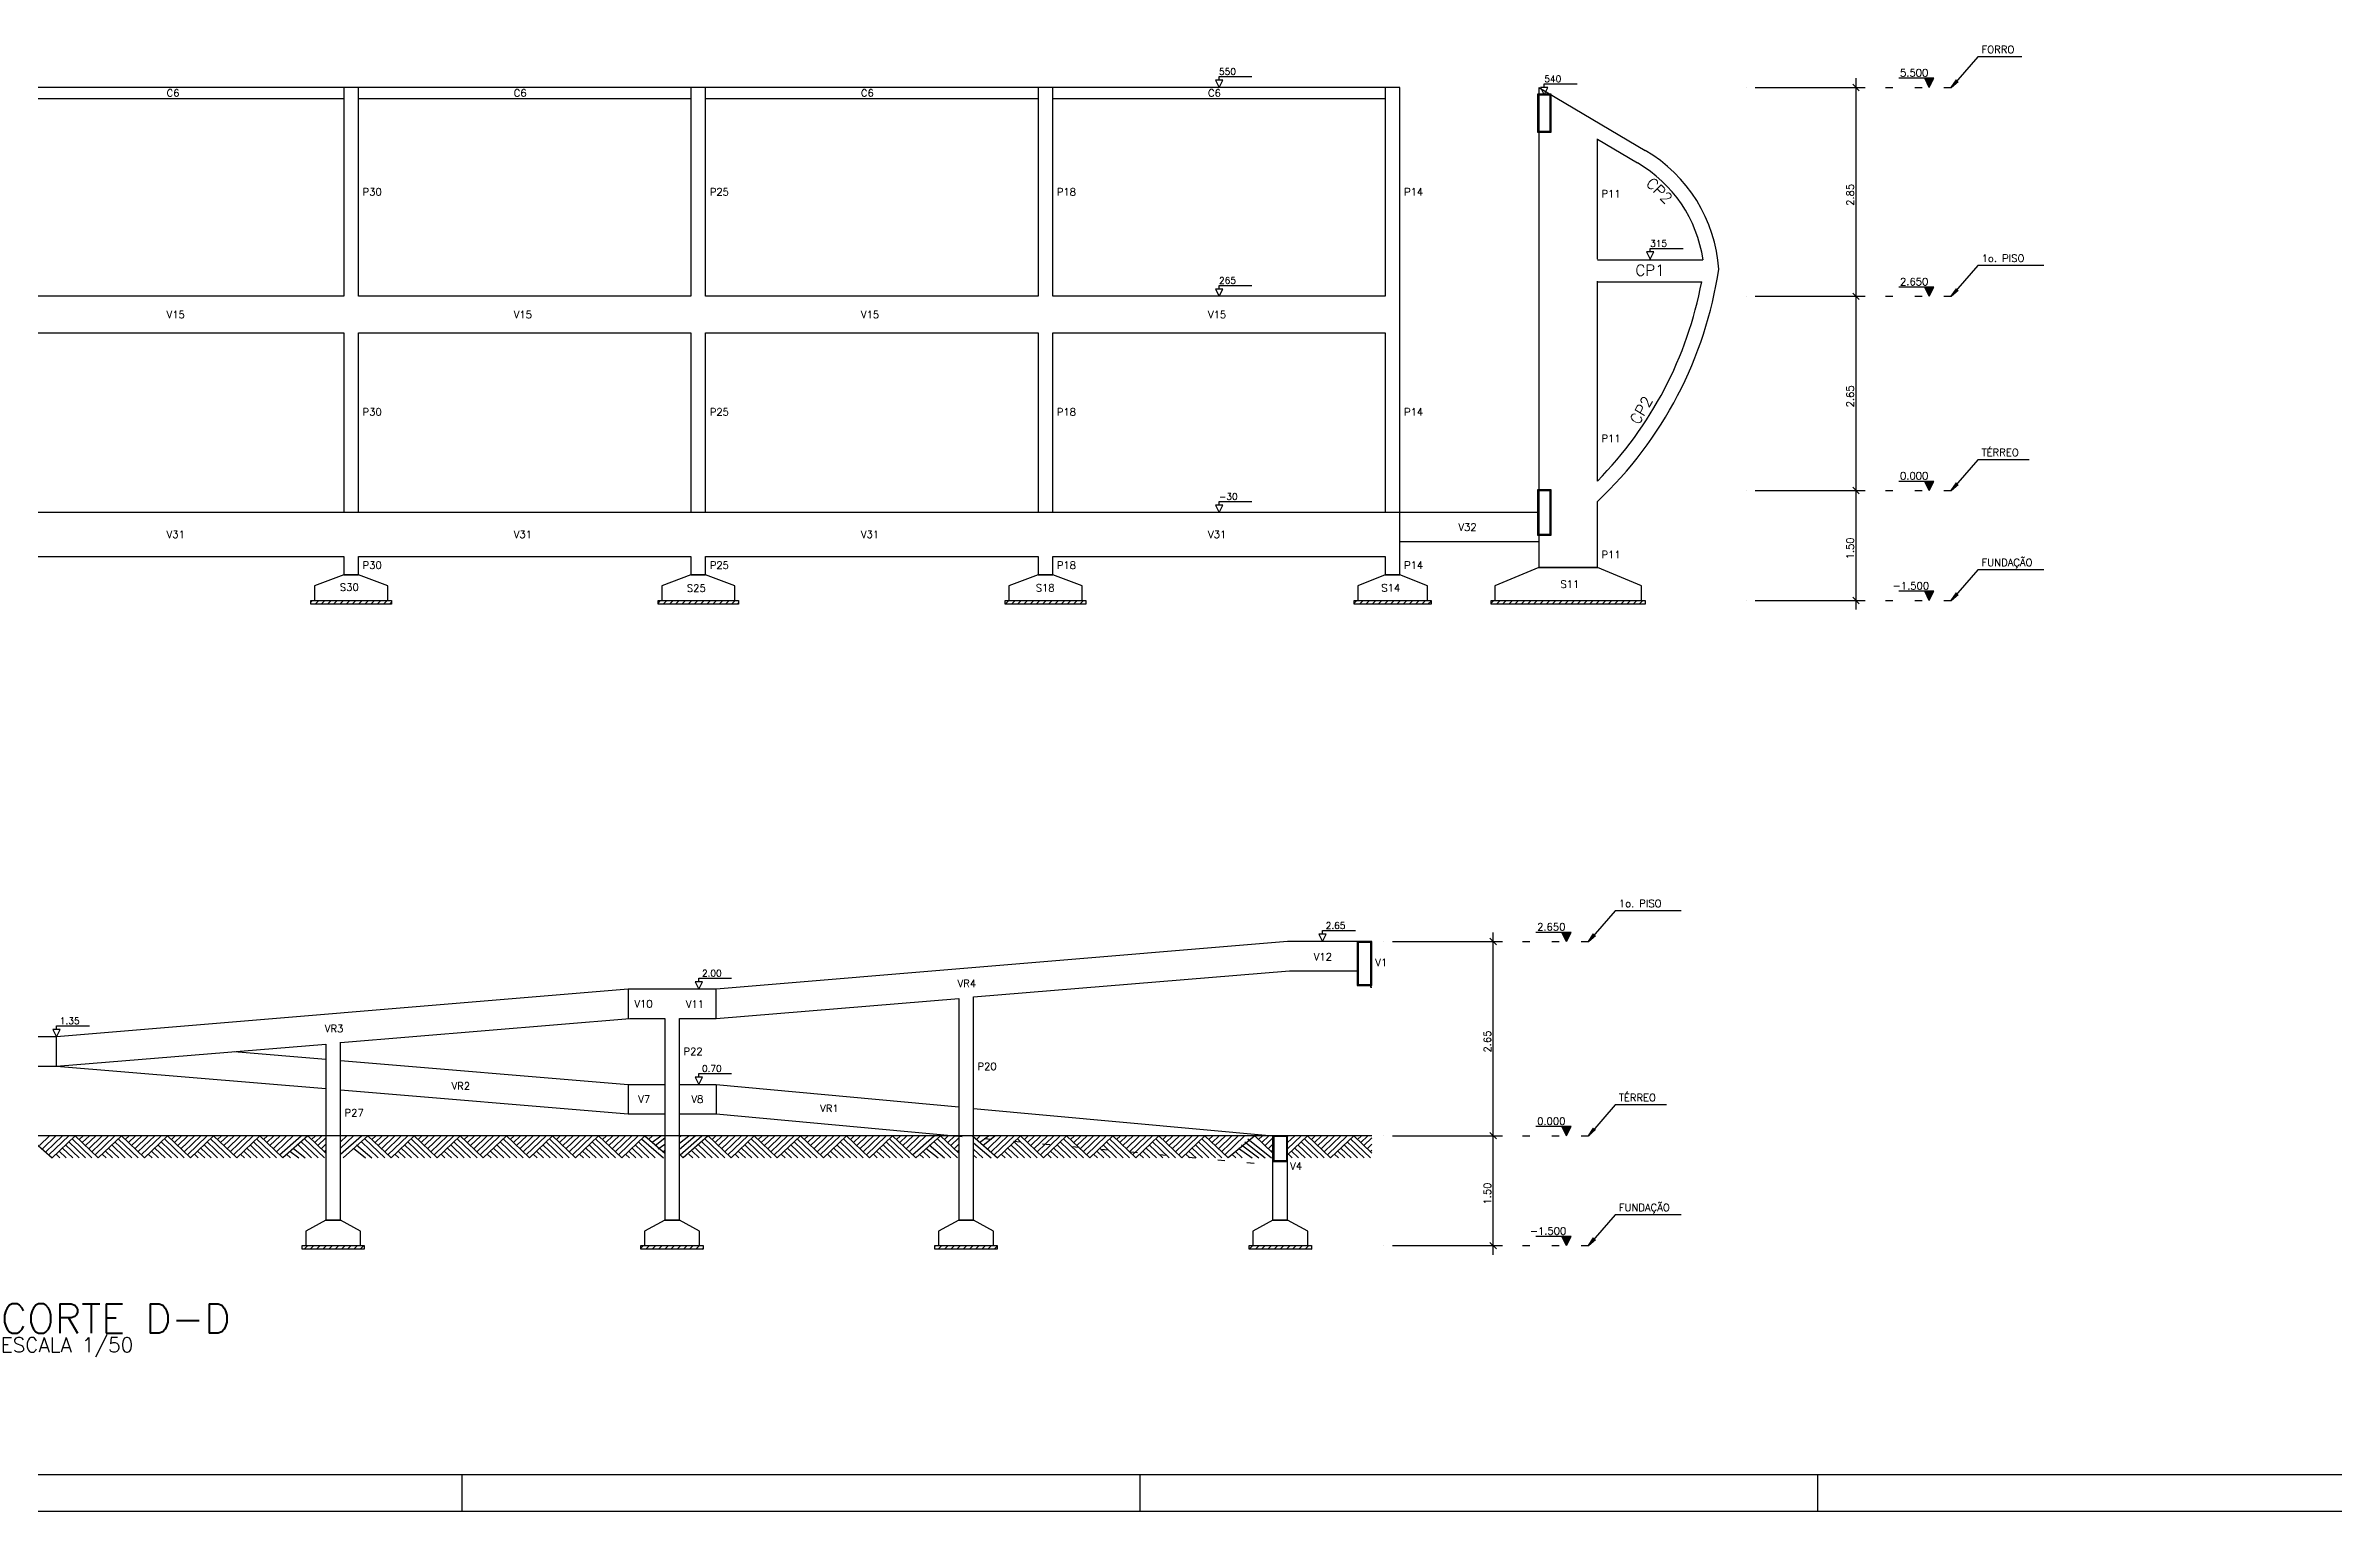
# Model space of a CAD drawing. Extents: x 797 to 1056, y -75 to 15.
# Drawn here: x 989.28 to 1020.51, y -75.31 to -55.31 of the extents above; entities that cross this region are included whole.
import ezdxf

# ---------------------------------------------------------------- set-up
doc = ezdxf.new("R2010")
doc.units = 0
doc.header["$MEASUREMENT"] = 0
doc.linetypes.add('ESTILO_TQS_0002', pattern=[0.4, 0.1, -0.3])
for name, color, linetype in [('06', 6, 'CONTINUOUS'), ('1', 2, 'CONTINUOUS'), ('2', 4, 'CONTINUOUS'), ('3', 8, 'CONTINUOUS'), ('CERCADURA', 7, 'CONTINUOUS')]:
    doc.layers.add(name, color=color, linetype=linetype)
doc.styles.get("Standard").update_dxf_attribs({"font": 'ROMANS.SHX'})

msp = doc.modelspace()

# ---------------------------------------------------------------- linework, layer by layer
at = {"layer": '06'}
msp.add_line((973.76, -74.813), (1031.46, -74.813), dxfattribs=at)
at = {"layer": '1', "linetype": 'Continuous'}
for p, q in [((1007.756, -55.884), (988.606, -55.884)), ((993.344, -55.884), (993.344, -58.734)), ((993.544, -58.734), (993.544, -55.884)), ((998.081, -55.884), (998.081, -58.734)), ((998.281, -58.734), (998.281, -55.884)), ((1002.819, -55.884), (1002.819, -58.734)), ((1003.019, -58.734), (1003.019, -55.884)), ((1007.556, -55.884), (1007.556, -58.734)), ((1007.756, -58.734), (1007.756, -55.884)), ((1009.651, -55.884), (1009.651, -58.734)), ((1009.651, -55.884), (1011.101, -56.742)), ((988.806, -56.034), (993.344, -56.034)), ((993.544, -56.034), (998.081, -56.034)), ((998.281, -56.034), (1002.819, -56.034)), ((1003.019, -56.034), (1007.556, -56.034)), ((1009.651, -55.984), (1009.651, -55.984)), ((1010.451, -58.229), (1010.451, -56.583)), ((1010.451, -56.59), (1010.999, -56.914)), ((1010.451, -58.236), (1011.892, -58.236)), ((1010.451, -61.255), (1010.451, -58.529)), ((1010.451, -58.536), (1011.874, -58.536)), ((1009.651, -61.384), (1009.651, -62.424)), ((1009.651, -61.684), (1007.756, -61.684)), ((1010.451, -62.424), (1010.451, -61.534)), ((1009.651, -62.084), (1007.756, -62.084)), ((1006.223, -67.539), (998.423, -68.189)), ((1001.936, -68.295), (1006.248, -67.939)), ((997.223, -68.189), (989.423, -68.839)), ((997.223, -68.189), (997.223, -68.589)), ((998.423, -68.589), (1001.736, -68.315)), ((993.298, -68.915), (997.248, -68.589)), ((989.423, -69.239), (993.098, -68.94)), ((989.423, -69.239), (993.098, -69.543)), ((991.845, -69.04), (993.098, -69.143)), ((993.298, -69.164), (997.223, -69.489)), ((993.298, -69.564), (997.223, -69.889)), ((997.223, -69.489), (997.223, -69.889)), ((997.223, -69.489), (997.723, -69.489)), ((997.923, -69.489), (998.423, -69.489)), ((998.423, -69.489), (998.423, -69.889)), ((998.423, -69.489), (1001.736, -69.793)), ((997.223, -69.889), (997.723, -69.889)), ((997.923, -69.889), (998.423, -69.889)), ((998.423, -69.889), (1001.684, -70.189)), ((1001.936, -69.817), (1006.023, -70.189)), ((1007.373, -70.189), (987.223, -70.189)), ((989.023, -70.189), (989.363, -70.492)), ((989.188, -70.324), (989.328, -70.189)), ((989.232, -70.366), (989.415, -70.189)), ((989.276, -70.408), (989.503, -70.189)), ((989.319, -70.45), (989.59, -70.189)), ((989.678, -70.189), (989.363, -70.492)), ((989.635, -70.23), (989.906, -70.492)), ((989.678, -70.189), (989.992, -70.492)), ((989.731, -70.24), (989.784, -70.189)), ((989.774, -70.282), (989.871, -70.189)), ((989.818, -70.324), (989.957, -70.189)), ((989.861, -70.366), (990.045, -70.189)), ((989.905, -70.408), (990.132, -70.189)), ((989.949, -70.45), (990.22, -70.189)), ((990.307, -70.189), (989.992, -70.492)), ((990.264, -70.23), (990.536, -70.492)), ((990.307, -70.189), (990.622, -70.492)), ((990.36, -70.24), (990.413, -70.189)), ((990.404, -70.282), (990.5, -70.189)), ((990.447, -70.324), (990.587, -70.189)), ((990.491, -70.366), (990.674, -70.189)), ((990.534, -70.408), (990.762, -70.189)), ((990.578, -70.45), (990.849, -70.189)), ((990.937, -70.189), (990.622, -70.492)), ((990.894, -70.23), (991.165, -70.492)), ((990.937, -70.189), (991.251, -70.492)), ((990.99, -70.24), (991.042, -70.189)), ((991.033, -70.282), (991.129, -70.189)), ((991.076, -70.324), (991.216, -70.189)), ((991.12, -70.366), (991.304, -70.189)), ((991.164, -70.408), (991.391, -70.189)), ((991.208, -70.45), (991.479, -70.189)), ((991.566, -70.189), (991.251, -70.492)), ((991.523, -70.23), (991.795, -70.492)), ((991.566, -70.189), (991.881, -70.492)), ((991.619, -70.24), (991.672, -70.189)), ((991.662, -70.282), (991.759, -70.189)), ((991.706, -70.324), (991.846, -70.189)), ((991.749, -70.366), (991.933, -70.189)), ((991.793, -70.408), (992.02, -70.189)), ((991.837, -70.45), (992.108, -70.189)), ((992.195, -70.189), (991.881, -70.492)), ((992.152, -70.23), (992.424, -70.492)), ((992.195, -70.189), (992.51, -70.492)), ((992.248, -70.24), (992.301, -70.189)), ((992.292, -70.282), (992.388, -70.189)), ((992.335, -70.324), (992.475, -70.189)), ((992.379, -70.366), (992.562, -70.189)), ((992.423, -70.408), (992.65, -70.189)), ((992.466, -70.45), (992.762, -70.189)), ((992.85, -70.189), (992.51, -70.492)), ((992.807, -70.23), (993.079, -70.492)), ((992.85, -70.189), (993.098, -70.429)), ((992.903, -70.24), (992.956, -70.189)), ((992.946, -70.282), (993.043, -70.189)), ((992.99, -70.324), (993.098, -70.219)), ((993.298, -70.442), (993.586, -70.189)), ((993.298, -70.358), (993.473, -70.189)), ((993.298, -70.273), (993.386, -70.189)), ((993.334, -70.492), (993.673, -70.189)), ((993.63, -70.231), (993.901, -70.492)), ((993.673, -70.189), (993.988, -70.492)), ((993.726, -70.24), (993.779, -70.189)), ((993.77, -70.282), (993.866, -70.189)), ((993.813, -70.324), (993.953, -70.189)), ((993.857, -70.366), (994.04, -70.189)), ((993.901, -70.408), (994.128, -70.189)), ((993.944, -70.45), (994.215, -70.189)), ((994.303, -70.189), (993.988, -70.492)), ((994.26, -70.23), (994.531, -70.492)), ((994.303, -70.189), (994.617, -70.492)), ((994.356, -70.24), (994.409, -70.189)), ((994.399, -70.282), (994.496, -70.189)), ((994.443, -70.324), (994.582, -70.189)), ((994.486, -70.366), (994.67, -70.189)), ((994.53, -70.408), (994.757, -70.189)), ((994.574, -70.45), (994.845, -70.189)), ((994.932, -70.189), (994.617, -70.492)), ((994.889, -70.23), (995.161, -70.492)), ((994.932, -70.189), (995.247, -70.492)), ((994.985, -70.24), (995.038, -70.189)), ((995.029, -70.282), (995.125, -70.189)), ((995.072, -70.324), (995.212, -70.189)), ((995.116, -70.366), (995.299, -70.189)), ((995.159, -70.408), (995.387, -70.189)), ((995.203, -70.45), (995.474, -70.189)), ((995.562, -70.189), (995.247, -70.492)), ((995.519, -70.23), (995.79, -70.492)), ((995.562, -70.189), (995.876, -70.492)), ((995.615, -70.24), (995.667, -70.189)), ((995.658, -70.282), (995.754, -70.189)), ((995.701, -70.324), (995.841, -70.189)), ((995.745, -70.366), (995.929, -70.189)), ((995.789, -70.408), (996.016, -70.189)), ((995.833, -70.45), (996.104, -70.189)), ((996.191, -70.189), (995.876, -70.492)), ((996.148, -70.23), (996.42, -70.492)), ((996.191, -70.189), (996.506, -70.492)), ((996.244, -70.24), (996.297, -70.189)), ((996.287, -70.282), (996.384, -70.189)), ((996.331, -70.324), (996.471, -70.189)), ((996.374, -70.366), (996.558, -70.189)), ((996.418, -70.408), (996.645, -70.189)), ((996.462, -70.45), (996.733, -70.189)), ((996.82, -70.189), (996.506, -70.492)), ((996.777, -70.23), (997.049, -70.492)), ((996.82, -70.189), (997.135, -70.492)), ((996.873, -70.24), (996.926, -70.189)), ((996.917, -70.282), (997.013, -70.189)), ((996.96, -70.324), (997.1, -70.189)), ((997.004, -70.366), (997.187, -70.189)), ((997.048, -70.408), (997.275, -70.189)), ((997.091, -70.45), (997.362, -70.189)), ((997.45, -70.189), (997.135, -70.492)), ((997.407, -70.23), (997.704, -70.492)), ((997.45, -70.189), (997.723, -70.429)), ((997.503, -70.24), (997.556, -70.189)), ((997.546, -70.282), (997.668, -70.189)), ((997.59, -70.324), (997.723, -70.219)), ((997.923, -70.374), (998.14, -70.189)), ((997.923, -70.289), (998.053, -70.189)), ((997.923, -70.205), (997.941, -70.189)), ((997.932, -70.45), (998.228, -70.189)), ((998.315, -70.189), (997.976, -70.492)), ((998.272, -70.23), (998.544, -70.492)), ((998.315, -70.189), (998.63, -70.492)), ((998.368, -70.24), (998.421, -70.189)), ((998.412, -70.282), (998.508, -70.189)), ((998.455, -70.324), (998.595, -70.189)), ((998.499, -70.366), (998.682, -70.189)), ((998.542, -70.408), (998.77, -70.189)), ((998.586, -70.45), (998.857, -70.189)), ((998.945, -70.189), (998.63, -70.492)), ((998.902, -70.23), (999.173, -70.492)), ((998.945, -70.189), (999.259, -70.492)), ((998.998, -70.24), (999.051, -70.189)), ((999.041, -70.282), (999.137, -70.189)), ((999.085, -70.324), (999.224, -70.189)), ((999.128, -70.366), (999.312, -70.189)), ((999.172, -70.408), (999.399, -70.189)), ((999.216, -70.45), (999.487, -70.189)), ((999.574, -70.189), (999.259, -70.492)), ((999.531, -70.23), (999.803, -70.492)), ((999.574, -70.189), (999.889, -70.492)), ((999.627, -70.24), (999.68, -70.189)), ((999.671, -70.282), (999.767, -70.189)), ((999.714, -70.324), (999.854, -70.189)), ((999.758, -70.366), (999.941, -70.189)), ((999.801, -70.408), (1000.029, -70.189)), ((999.845, -70.45), (1000.116, -70.189)), ((1000.204, -70.189), (999.889, -70.492)), ((1000.161, -70.23), (1000.432, -70.492)), ((1000.204, -70.189), (1000.518, -70.492)), ((1000.256, -70.24), (1000.309, -70.189)), ((1000.3, -70.282), (1000.396, -70.189)), ((1000.343, -70.324), (1000.483, -70.189)), ((1000.387, -70.366), (1000.57, -70.189)), ((1000.431, -70.408), (1000.658, -70.189)), ((1000.474, -70.45), (1000.745, -70.189)), ((1000.833, -70.189), (1000.518, -70.492)), ((1000.79, -70.23), (1001.062, -70.492)), ((1000.833, -70.189), (1001.148, -70.492)), ((1000.886, -70.24), (1000.939, -70.189)), ((1000.929, -70.282), (1001.026, -70.189)), ((1000.973, -70.324), (1001.113, -70.189)), ((1001.016, -70.366), (1001.2, -70.189)), ((1001.06, -70.408), (1001.287, -70.189)), ((1001.104, -70.45), (1001.4, -70.189)), ((1001.487, -70.189), (1001.148, -70.492)), ((1001.444, -70.23), (1001.716, -70.492)), ((1001.487, -70.189), (1001.736, -70.429)), ((1001.54, -70.24), (1001.593, -70.189)), ((1001.584, -70.282), (1001.68, -70.189)), ((1001.627, -70.324), (1001.736, -70.219)), ((1001.923, -70.189), (1002.263, -70.492)), ((1001.976, -70.24), (1002.029, -70.189)), ((1002.02, -70.282), (1002.141, -70.189)), ((1002.063, -70.324), (1002.228, -70.189)), ((1002.132, -70.366), (1002.315, -70.189)), ((1002.176, -70.408), (1002.403, -70.189)), ((1002.219, -70.45), (1002.49, -70.189)), ((1002.578, -70.189), (1002.263, -70.492)), ((1002.535, -70.23), (1002.806, -70.492)), ((1002.578, -70.189), (1002.892, -70.492)), ((1002.631, -70.24), (1002.684, -70.189)), ((1002.674, -70.282), (1002.771, -70.189)), ((1002.718, -70.324), (1002.857, -70.189)), ((1002.761, -70.366), (1002.945, -70.189)), ((1002.805, -70.408), (1003.032, -70.189)), ((1002.849, -70.45), (1003.12, -70.189)), ((1003.207, -70.189), (1002.892, -70.492)), ((1003.164, -70.23), (1003.436, -70.492)), ((1003.207, -70.189), (1003.522, -70.492)), ((1003.26, -70.24), (1003.313, -70.189)), ((1003.304, -70.282), (1003.4, -70.189)), ((1003.347, -70.324), (1003.487, -70.189)), ((1003.391, -70.366), (1003.574, -70.189)), ((1003.434, -70.408), (1003.662, -70.189)), ((1003.478, -70.45), (1003.749, -70.189)), ((1003.837, -70.189), (1003.522, -70.492)), ((1003.794, -70.23), (1004.065, -70.492)), ((1003.837, -70.189), (1004.151, -70.492)), ((1003.89, -70.24), (1003.942, -70.189)), ((1003.933, -70.282), (1004.029, -70.189)), ((1003.976, -70.324), (1004.116, -70.189)), ((1004.02, -70.366), (1004.204, -70.189)), ((1004.064, -70.408), (1004.291, -70.189)), ((1004.108, -70.45), (1004.379, -70.189)), ((1004.466, -70.189), (1004.151, -70.492)), ((1004.423, -70.23), (1004.695, -70.492)), ((1004.466, -70.189), (1004.781, -70.492)), ((1004.519, -70.24), (1004.572, -70.189)), ((1004.562, -70.282), (1004.659, -70.189)), ((1004.606, -70.324), (1004.746, -70.189)), ((1004.649, -70.366), (1004.833, -70.189)), ((1004.693, -70.408), (1004.92, -70.189)), ((1004.737, -70.45), (1005.008, -70.189)), ((1005.095, -70.189), (1004.781, -70.492)), ((1005.052, -70.23), (1005.324, -70.492)), ((1005.095, -70.189), (1005.41, -70.492)), ((1005.148, -70.24), (1005.201, -70.189)), ((1005.192, -70.282), (1005.288, -70.189)), ((1005.235, -70.324), (1005.375, -70.189)), ((1005.279, -70.366), (1005.462, -70.189)), ((1005.323, -70.408), (1005.55, -70.189)), ((1005.366, -70.45), (1005.637, -70.189)), ((1005.775, -70.189), (1005.41, -70.492)), ((1005.682, -70.23), (1006.004, -70.492)), ((1005.775, -70.189), (1006.023, -70.429)), ((1005.828, -70.24), (1005.881, -70.189)), ((1005.871, -70.282), (1005.968, -70.189)), ((1005.915, -70.324), (1006.023, -70.219)), ((1006.023, -71.339), (1006.023, -70.189)), ((1006.223, -71.339), (1006.223, -70.189)), ((1006.223, -70.451), (1006.495, -70.189)), ((1006.223, -70.367), (1006.408, -70.189)), ((1006.223, -70.282), (1006.32, -70.189)), ((1006.223, -70.198), (1006.233, -70.189)), ((1006.452, -70.23), (1006.724, -70.492)), ((1006.495, -70.189), (1006.81, -70.492)), ((1006.548, -70.24), (1006.601, -70.189)), ((1006.592, -70.282), (1006.688, -70.189)), ((1006.635, -70.324), (1006.775, -70.189)), ((1006.679, -70.366), (1006.862, -70.189)), ((1006.723, -70.408), (1006.95, -70.189)), ((1006.766, -70.45), (1007.037, -70.189)), ((1007.125, -70.189), (1006.81, -70.492)), ((1007.082, -70.23), (1007.354, -70.492)), ((1007.125, -70.189), (1007.373, -70.429)), ((1007.178, -70.24), (1007.231, -70.189)), ((1007.221, -70.282), (1007.318, -70.189)), ((1007.265, -70.324), (1007.373, -70.219)), ((989.416, -70.441), (989.469, -70.492)), ((989.46, -70.399), (989.556, -70.492)), ((989.503, -70.357), (989.644, -70.492)), ((989.547, -70.315), (989.731, -70.492)), ((989.591, -70.272), (989.819, -70.492)), ((990.045, -70.441), (990.098, -70.492)), ((990.089, -70.399), (990.186, -70.492)), ((990.133, -70.357), (990.273, -70.492)), ((990.177, -70.315), (990.361, -70.492)), ((990.22, -70.272), (990.448, -70.492)), ((990.675, -70.441), (990.728, -70.492)), ((990.719, -70.399), (990.815, -70.492)), ((990.762, -70.357), (990.903, -70.492)), ((990.806, -70.315), (990.99, -70.492)), ((990.85, -70.272), (991.078, -70.492)), ((991.304, -70.441), (991.357, -70.492)), ((991.348, -70.399), (991.445, -70.492)), ((991.392, -70.357), (991.532, -70.492)), ((991.436, -70.315), (991.62, -70.492)), ((991.479, -70.272), (991.707, -70.492)), ((991.934, -70.441), (991.987, -70.492)), ((991.977, -70.399), (992.074, -70.492)), ((992.021, -70.357), (992.162, -70.492)), ((992.065, -70.315), (992.249, -70.492)), ((992.109, -70.272), (992.337, -70.492)), ((992.563, -70.441), (992.616, -70.492)), ((992.607, -70.399), (992.729, -70.492)), ((992.651, -70.357), (992.816, -70.492)), ((992.719, -70.315), (992.904, -70.492)), ((992.763, -70.272), (992.991, -70.492)), ((993.033, -70.366), (993.098, -70.303)), ((993.077, -70.408), (993.098, -70.387)), ((993.473, -70.358), (993.638, -70.492)), ((993.517, -70.315), (993.726, -70.492)), ((993.586, -70.273), (993.813, -70.492)), ((994.041, -70.441), (994.094, -70.492)), ((994.085, -70.399), (994.181, -70.492)), ((994.128, -70.357), (994.269, -70.492)), ((994.172, -70.315), (994.356, -70.492)), ((994.216, -70.272), (994.444, -70.492)), ((994.67, -70.441), (994.723, -70.492)), ((994.714, -70.399), (994.811, -70.492)), ((994.758, -70.357), (994.898, -70.492)), ((994.802, -70.315), (994.986, -70.492)), ((994.845, -70.272), (995.073, -70.492)), ((995.3, -70.441), (995.353, -70.492)), ((995.344, -70.399), (995.44, -70.492)), ((995.387, -70.357), (995.528, -70.492)), ((995.431, -70.315), (995.615, -70.492)), ((995.475, -70.272), (995.703, -70.492)), ((995.929, -70.441), (995.982, -70.492)), ((995.973, -70.399), (996.07, -70.492)), ((996.017, -70.357), (996.157, -70.492)), ((996.061, -70.315), (996.245, -70.492)), ((996.104, -70.272), (996.332, -70.492)), ((996.559, -70.441), (996.612, -70.492)), ((996.602, -70.399), (996.699, -70.492)), ((996.646, -70.357), (996.787, -70.492)), ((996.69, -70.315), (996.874, -70.492)), ((996.734, -70.272), (996.962, -70.492)), ((997.188, -70.441), (997.241, -70.492)), ((997.232, -70.399), (997.329, -70.492)), ((997.276, -70.357), (997.416, -70.492)), ((997.319, -70.315), (997.504, -70.492)), ((997.363, -70.272), (997.591, -70.492)), ((997.633, -70.366), (997.723, -70.303)), ((997.702, -70.408), (997.723, -70.387)), ((997.923, -70.442), (997.976, -70.492)), ((998.053, -70.441), (998.106, -70.492)), ((998.097, -70.399), (998.194, -70.492)), ((998.141, -70.357), (998.281, -70.492)), ((998.185, -70.315), (998.369, -70.492)), ((998.228, -70.272), (998.456, -70.492)), ((998.683, -70.441), (998.736, -70.492)), ((998.727, -70.399), (998.823, -70.492)), ((998.77, -70.357), (998.911, -70.492)), ((998.814, -70.315), (998.998, -70.492)), ((998.858, -70.272), (999.086, -70.492)), ((999.312, -70.441), (999.365, -70.492)), ((999.356, -70.399), (999.453, -70.492)), ((999.4, -70.357), (999.54, -70.492)), ((999.444, -70.315), (999.628, -70.492)), ((999.487, -70.272), (999.715, -70.492)), ((999.942, -70.441), (999.995, -70.492)), ((999.985, -70.399), (1000.082, -70.492)), ((1000.029, -70.357), (1000.17, -70.492)), ((1000.073, -70.315), (1000.257, -70.492)), ((1000.117, -70.272), (1000.345, -70.492)), ((1000.571, -70.441), (1000.624, -70.492)), ((1000.615, -70.399), (1000.712, -70.492)), ((1000.659, -70.357), (1000.799, -70.492)), ((1000.702, -70.315), (1000.887, -70.492)), ((1000.746, -70.272), (1000.974, -70.492)), ((1001.201, -70.441), (1001.254, -70.492)), ((1001.244, -70.399), (1001.341, -70.492)), ((1001.288, -70.357), (1001.454, -70.492)), ((1001.332, -70.315), (1001.541, -70.492)), ((1001.401, -70.272), (1001.629, -70.492)), ((1001.671, -70.366), (1001.736, -70.303)), ((1001.715, -70.408), (1001.736, -70.387)), ((1001.936, -70.285), (1002.176, -70.492)), ((1001.936, -70.37), (1002.063, -70.492)), ((1001.936, -70.454), (1001.976, -70.492)), ((1002.316, -70.441), (1002.369, -70.492)), ((1002.36, -70.399), (1002.456, -70.492)), ((1002.403, -70.357), (1002.544, -70.492)), ((1002.447, -70.315), (1002.631, -70.492)), ((1002.491, -70.272), (1002.719, -70.492)), ((1002.945, -70.441), (1002.998, -70.492)), ((1002.989, -70.399), (1003.086, -70.492)), ((1003.033, -70.357), (1003.173, -70.492)), ((1003.077, -70.315), (1003.261, -70.492)), ((1003.12, -70.272), (1003.348, -70.492)), ((1003.575, -70.441), (1003.628, -70.492)), ((1003.619, -70.399), (1003.715, -70.492)), ((1003.662, -70.357), (1003.803, -70.492)), ((1003.706, -70.315), (1003.89, -70.492)), ((1003.75, -70.272), (1003.978, -70.492)), ((1004.204, -70.441), (1004.257, -70.492)), ((1004.248, -70.399), (1004.345, -70.492)), ((1004.292, -70.357), (1004.432, -70.492)), ((1004.336, -70.315), (1004.52, -70.492)), ((1004.379, -70.272), (1004.607, -70.492)), ((1004.834, -70.441), (1004.887, -70.492)), ((1004.877, -70.399), (1004.974, -70.492)), ((1004.921, -70.357), (1005.062, -70.492)), ((1004.965, -70.315), (1005.149, -70.492)), ((1005.009, -70.272), (1005.237, -70.492)), ((1005.463, -70.441), (1005.516, -70.492)), ((1005.507, -70.399), (1005.604, -70.492)), ((1005.551, -70.357), (1005.741, -70.492)), ((1005.594, -70.315), (1005.829, -70.492)), ((1005.638, -70.272), (1005.916, -70.492)), ((1005.958, -70.366), (1006.023, -70.303)), ((1006.002, -70.408), (1006.023, -70.387)), ((1006.234, -70.441), (1006.287, -70.492)), ((1006.277, -70.399), (1006.374, -70.492)), ((1006.321, -70.357), (1006.462, -70.492)), ((1006.365, -70.315), (1006.549, -70.492)), ((1006.409, -70.272), (1006.637, -70.492)), ((1006.863, -70.441), (1006.916, -70.492)), ((1006.907, -70.399), (1007.004, -70.492)), ((1006.951, -70.357), (1007.091, -70.492)), ((1006.994, -70.315), (1007.179, -70.492)), ((1007.038, -70.272), (1007.266, -70.492)), ((1007.308, -70.366), (1007.373, -70.303)), ((1007.352, -70.408), (1007.373, -70.387)), ((1006.223, -71.339), (1006.023, -71.339))]:
    msp.add_line(p, q, dxfattribs=at)
for points in [[(1009.639, -55.972), (1009.814, -55.972), (1009.814, -56.497), (1009.639, -56.497), (1009.639, -55.972)], [(1009.651, -55.984), (1009.801, -55.984), (1009.801, -56.484), (1009.651, -56.484), (1009.651, -55.984)], [(993.344, -58.734), (988.806, -58.734)], [(998.081, -58.734), (993.544, -58.734)], [(1002.819, -58.734), (998.281, -58.734)], [(1007.556, -58.734), (1003.019, -58.734)], [(1007.756, -61.684), (1007.756, -58.734)], [(1009.651, -58.734), (1009.651, -61.384)], [(988.806, -59.234), (993.344, -59.234)], [(993.344, -59.234), (993.344, -61.684)], [(993.544, -61.684), (993.544, -59.234)], [(993.544, -59.234), (998.081, -59.234)], [(998.081, -59.234), (998.081, -61.684)], [(998.281, -61.684), (998.281, -59.234)], [(998.281, -59.234), (1002.819, -59.234)], [(1002.819, -59.234), (1002.819, -61.684)], [(1003.019, -61.684), (1003.019, -59.234)], [(1003.019, -59.234), (1007.556, -59.234)], [(1007.556, -59.234), (1007.556, -61.684)], [(1009.639, -61.372), (1009.814, -61.372), (1009.814, -61.997), (1009.639, -61.997), (1009.639, -61.372)], [(1009.651, -61.384), (1009.801, -61.384), (1009.801, -61.984), (1009.651, -61.984), (1009.651, -61.384)], [(993.344, -61.684), (988.806, -61.684)], [(993.544, -61.684), (993.344, -61.684)], [(998.081, -61.684), (993.544, -61.684)], [(998.281, -61.684), (998.081, -61.684)], [(1002.819, -61.684), (998.281, -61.684)], [(1003.019, -61.684), (1002.819, -61.684)], [(1007.556, -61.684), (1003.019, -61.684)], [(1007.756, -62.524), (1007.756, -61.684), (1007.556, -61.684)], [(988.806, -62.284), (993.344, -62.284)], [(993.344, -62.284), (993.344, -62.524)], [(993.544, -62.524), (993.544, -62.284)], [(993.544, -62.284), (998.081, -62.284)], [(998.081, -62.284), (998.081, -62.524)], [(998.281, -62.524), (998.281, -62.284)], [(998.281, -62.284), (1002.819, -62.284)], [(1002.819, -62.284), (1002.819, -62.524)], [(1003.019, -62.524), (1003.019, -62.284)], [(1003.019, -62.284), (1007.556, -62.284)], [(1007.556, -62.284), (1007.556, -62.524)], [(1010.451, -62.434), (1009.651, -62.434), (1009.051, -62.684), (1009.051, -62.884), (1011.051, -62.884), (1011.051, -62.684), (1010.451, -62.434), (1009.651, -62.434), (1010.451, -62.434)], [(1009.651, -62.434), (1010.451, -62.434), (1010.451, -62.424)], [(1009.651, -62.424), (1009.651, -62.434)], [(993.544, -62.534), (993.344, -62.534), (992.944, -62.684), (992.944, -62.884), (993.944, -62.884), (993.944, -62.684), (993.544, -62.534), (993.344, -62.534), (993.544, -62.534)], [(993.344, -62.534), (993.544, -62.534), (993.544, -62.524)], [(993.344, -62.524), (993.344, -62.534)], [(998.281, -62.534), (998.081, -62.534), (997.681, -62.684), (997.681, -62.884), (998.681, -62.884), (998.681, -62.684), (998.281, -62.534), (998.081, -62.534), (998.281, -62.534)], [(998.081, -62.534), (998.281, -62.534), (998.281, -62.524)], [(998.081, -62.524), (998.081, -62.534)], [(1003.019, -62.534), (1002.819, -62.534), (1002.419, -62.684), (1002.419, -62.884), (1003.419, -62.884), (1003.419, -62.684), (1003.019, -62.534), (1002.819, -62.534), (1003.019, -62.534)], [(1002.819, -62.534), (1003.019, -62.534), (1003.019, -62.524)], [(1002.819, -62.524), (1002.819, -62.534)], [(1007.756, -62.534), (1007.556, -62.534), (1007.181, -62.684), (1007.181, -62.884), (1008.131, -62.884), (1008.131, -62.684), (1007.756, -62.534), (1007.556, -62.534), (1007.756, -62.534)], [(1007.556, -62.534), (1007.756, -62.534), (1007.756, -62.524)], [(1007.556, -62.524), (1007.556, -62.534)], [(992.894, -62.884), (993.994, -62.884), (993.994, -62.934), (992.894, -62.934), (992.894, -62.884)], [(997.631, -62.884), (998.731, -62.884), (998.731, -62.934), (997.631, -62.934), (997.631, -62.884)], [(1002.369, -62.884), (1003.469, -62.884), (1003.469, -62.934), (1002.369, -62.934), (1002.369, -62.884)], [(1007.131, -62.884), (1008.181, -62.884), (1008.181, -62.934), (1007.131, -62.934), (1007.131, -62.884)], [(1009.001, -62.884), (1011.101, -62.884), (1011.101, -62.934), (1009.001, -62.934), (1009.001, -62.884)], [(1007.173, -67.539), (1006.223, -67.539)], [(1007.373, -68.139), (1007.373, -68.139), (1007.373, -67.539), (1007.34, -67.539), (1007.173, -67.539)], [(1007.173, -67.539), (1007.173, -68.139)], [(1007.373, -68.164), (1007.361, -68.164), (1007.361, -67.551), (1007.34, -67.551), (1007.173, -67.551)], [(1007.186, -67.539), (1007.186, -68.139)], [(1006.248, -67.939), (1007.173, -67.939)], [(997.723, -68.189), (997.223, -68.189)], [(997.923, -68.189), (997.723, -68.189)], [(998.423, -68.189), (997.923, -68.189)], [(998.423, -68.589), (998.423, -68.189)], [(1001.736, -71.339), (1001.936, -71.339), (1001.936, -68.295)], [(1001.736, -68.315), (1001.736, -71.339)], [(1007.173, -68.126), (1007.373, -68.126)], [(1007.173, -68.139), (1007.373, -68.139)], [(997.248, -68.589), (997.723, -68.589)], [(997.723, -71.339), (997.923, -71.339), (997.923, -68.589)], [(997.723, -68.589), (997.723, -71.339)], [(997.923, -68.589), (998.423, -68.589)], [(989.423, -68.839), (988.923, -68.839), (988.723, -68.839)], [(989.423, -69.239), (989.423, -68.839)], [(993.098, -71.339), (993.298, -71.339), (993.298, -68.914)], [(993.098, -68.94), (993.098, -71.339)], [(988.723, -69.239), (988.923, -69.239), (989.423, -69.239)], [(1006.223, -70.189), (1006.023, -70.189), (1006.023, -70.539), (1006.223, -70.539), (1006.223, -70.189)], [(1006.211, -70.201), (1006.036, -70.201), (1006.036, -70.526), (1006.211, -70.526), (1006.211, -70.201)], [(993.298, -71.339), (993.098, -71.339), (992.823, -71.489), (992.823, -71.689), (993.098, -71.689), (993.298, -71.689), (993.573, -71.689), (993.573, -71.489), (993.298, -71.339), (993.098, -71.339), (993.298, -71.339)], [(993.098, -71.339), (993.298, -71.339), (993.098, -71.339)], [(997.923, -71.339), (997.723, -71.339), (997.448, -71.489), (997.448, -71.689), (997.723, -71.689), (997.923, -71.689), (998.198, -71.689), (998.198, -71.489), (997.923, -71.339), (997.723, -71.339), (997.923, -71.339)], [(1001.936, -71.339), (1001.736, -71.339), (1001.461, -71.489), (1001.461, -71.689), (1002.211, -71.689), (1002.211, -71.489), (1001.936, -71.339), (1001.736, -71.339), (1001.936, -71.339)], [(1006.223, -71.339), (1006.023, -71.339), (1005.748, -71.489), (1005.748, -71.689), (1006.498, -71.689), (1006.498, -71.489), (1006.223, -71.339), (1006.023, -71.339), (1006.223, -71.339)], [(992.773, -71.689), (993.623, -71.689), (993.623, -71.739), (992.773, -71.739), (992.773, -71.689)], [(997.398, -71.689), (998.248, -71.689), (998.248, -71.739), (997.398, -71.739), (997.398, -71.689)], [(1001.411, -71.689), (1002.261, -71.689), (1002.261, -71.739), (1001.411, -71.739), (1001.411, -71.689)], [(1005.698, -71.689), (1006.548, -71.689), (1006.548, -71.739), (1005.698, -71.739), (1005.698, -71.689)]]:
    msp.add_lwpolyline(points, dxfattribs=at)
for centre, radius, start, end in [((1010.081, -58.497), 2.03, 3.7323, 59.8308), ((1010.081, -58.497), 1.83, 8.1909, 59.8797), ((1006.706, -57.562), 5.459, 313.3266, 351.5689), ((1006.706, -57.562), 5.259, 315.4064, 349.3293)]:
    msp.add_arc(centre, radius, start, end, dxfattribs=at)
at = {"layer": '2', "linetype": 'Continuous'}
for p, q in [((1012.481, -55.884), (1012.481, -55.884)), ((1012.606, -55.884), (1014.106, -55.884)), ((1014.025, -55.929), (1013.936, -55.84)), ((1013.981, -58.859), (1013.981, -55.759)), ((1015.043, -55.759), (1014.563, -55.759)), ((1014.981, -55.884), (1014.918, -55.759)), ((1014.924, -55.77), (1015.038, -55.77)), ((1014.929, -55.782), (1015.032, -55.782)), ((1014.935, -55.793), (1015.026, -55.793)), ((1014.94, -55.804), (1015.021, -55.804)), ((1014.946, -55.815), (1015.015, -55.815)), ((1014.952, -55.826), (1015.01, -55.826)), ((1014.957, -55.837), (1015.004, -55.837)), ((1014.963, -55.849), (1014.998, -55.849)), ((1014.968, -55.86), (1014.993, -55.86)), ((1014.974, -55.871), (1014.987, -55.871)), ((1014.981, -55.884), (1015.043, -55.759)), ((1014.025, -58.779), (1013.936, -58.69)), ((1014.025, -58.779), (1013.936, -58.69)), ((1013.981, -61.509), (1013.981, -58.609)), ((1015.043, -58.609), (1014.563, -58.609)), ((1014.981, -58.734), (1014.918, -58.609)), ((1014.924, -58.62), (1015.038, -58.62)), ((1014.929, -58.632), (1015.032, -58.632)), ((1014.935, -58.643), (1015.026, -58.643)), ((1014.94, -58.654), (1015.021, -58.654)), ((1014.946, -58.665), (1015.015, -58.665)), ((1014.952, -58.676), (1015.01, -58.676)), ((1014.957, -58.687), (1015.004, -58.687)), ((1014.963, -58.699), (1014.998, -58.699)), ((1014.968, -58.71), (1014.993, -58.71)), ((1014.981, -58.734), (1015.043, -58.609)), ((1012.481, -58.734), (1012.481, -58.734)), ((1012.481, -58.734), (1012.481, -58.734)), ((1012.606, -58.734), (1014.106, -58.734)), ((1012.606, -58.734), (1014.106, -58.734)), ((1014.974, -58.721), (1014.987, -58.721)), ((1012.481, -61.384), (1012.481, -61.384)), ((1012.481, -61.384), (1012.481, -61.384)), ((1012.606, -61.384), (1014.106, -61.384)), ((1012.606, -61.384), (1014.106, -61.384)), ((1014.025, -61.429), (1013.936, -61.34)), ((1014.025, -61.429), (1013.936, -61.34)), ((1013.981, -63.009), (1013.981, -61.259)), ((1015.043, -61.259), (1014.563, -61.259)), ((1014.981, -61.384), (1014.918, -61.259)), ((1014.924, -61.27), (1015.038, -61.27)), ((1014.929, -61.282), (1015.032, -61.282)), ((1014.935, -61.293), (1015.026, -61.293)), ((1014.94, -61.304), (1015.021, -61.304)), ((1014.946, -61.315), (1015.015, -61.315)), ((1014.952, -61.326), (1015.01, -61.326)), ((1014.957, -61.337), (1015.004, -61.337)), ((1014.963, -61.349), (1014.998, -61.349)), ((1014.968, -61.36), (1014.993, -61.36)), ((1014.974, -61.371), (1014.987, -61.371)), ((1014.981, -61.384), (1015.043, -61.259)), ((1015.043, -62.759), (1014.563, -62.759)), ((1014.981, -62.884), (1014.918, -62.759)), ((1014.924, -62.77), (1015.038, -62.77)), ((1014.981, -62.884), (1015.043, -62.759)), ((1012.481, -62.884), (1012.481, -62.884)), ((1012.606, -62.884), (1014.106, -62.884)), ((1014.025, -62.929), (1013.936, -62.84)), ((1014.929, -62.782), (1015.032, -62.782)), ((1014.935, -62.793), (1015.026, -62.793)), ((1014.94, -62.804), (1015.021, -62.804)), ((1014.946, -62.815), (1015.015, -62.815)), ((1014.952, -62.826), (1015.01, -62.826)), ((1014.957, -62.837), (1015.004, -62.837)), ((1014.963, -62.849), (1014.998, -62.849)), ((1014.968, -62.86), (1014.993, -62.86)), ((1014.974, -62.871), (1014.987, -62.871)), ((1009.029, -70.314), (1009.029, -67.414)), ((1010.091, -67.414), (1009.611, -67.414)), ((1010.029, -67.539), (1009.966, -67.414)), ((1009.972, -67.425), (1010.086, -67.425)), ((1009.978, -67.436), (1010.08, -67.436)), ((1009.983, -67.447), (1010.075, -67.447)), ((1009.989, -67.458), (1010.069, -67.458)), ((1010.029, -67.539), (1010.091, -67.414)), ((1007.529, -67.539), (1007.529, -67.539)), ((1007.529, -67.539), (1007.529, -67.539)), ((1007.654, -67.539), (1009.154, -67.539)), ((1007.654, -67.539), (1009.154, -67.539)), ((1009.073, -67.583), (1008.985, -67.494)), ((1009.073, -67.583), (1008.985, -67.494)), ((1009.994, -67.469), (1010.064, -67.469)), ((1010, -67.48), (1010.058, -67.48)), ((1010.005, -67.492), (1010.052, -67.492)), ((1010.011, -67.503), (1010.047, -67.503)), ((1010.017, -67.514), (1010.041, -67.514)), ((1010.022, -67.525), (1010.036, -67.525)), ((1007.529, -70.189), (1007.529, -70.189)), ((1007.529, -70.189), (1007.529, -70.189)), ((1007.654, -70.189), (1009.154, -70.189)), ((1007.654, -70.189), (1009.154, -70.189)), ((1009.073, -70.233), (1008.985, -70.144)), ((1009.073, -70.233), (1008.985, -70.144)), ((1009.029, -71.814), (1009.029, -70.064)), ((1010.091, -70.064), (1009.611, -70.064)), ((1010.029, -70.189), (1009.966, -70.064)), ((1009.972, -70.075), (1010.086, -70.075)), ((1009.978, -70.086), (1010.08, -70.086)), ((1009.983, -70.097), (1010.075, -70.097)), ((1009.989, -70.108), (1010.069, -70.108)), ((1009.994, -70.119), (1010.064, -70.119)), ((1010, -70.13), (1010.058, -70.13)), ((1010.005, -70.142), (1010.052, -70.142)), ((1010.011, -70.153), (1010.047, -70.153)), ((1010.017, -70.164), (1010.041, -70.164)), ((1010.022, -70.175), (1010.036, -70.175)), ((1010.029, -70.189), (1010.091, -70.064)), ((1007.529, -71.689), (1007.529, -71.689)), ((1007.654, -71.689), (1009.154, -71.689)), ((1009.073, -71.733), (1008.985, -71.644)), ((1010.091, -71.564), (1009.611, -71.564)), ((1010.029, -71.689), (1009.966, -71.564)), ((1009.972, -71.575), (1010.086, -71.575)), ((1009.978, -71.586), (1010.08, -71.586)), ((1009.983, -71.597), (1010.075, -71.597)), ((1009.989, -71.608), (1010.069, -71.608)), ((1009.994, -71.619), (1010.064, -71.619)), ((1010, -71.63), (1010.058, -71.63)), ((1010.005, -71.642), (1010.052, -71.642)), ((1010.011, -71.653), (1010.047, -71.653)), ((1010.017, -71.664), (1010.041, -71.664)), ((1010.022, -71.675), (1010.036, -71.675)), ((1010.029, -71.689), (1010.091, -71.564))]:
    msp.add_line(p, q, dxfattribs=at)
at = {"layer": '2', "linetype": 'ESTILO_TQS_0002'}
for p, q in [((1013.981, -55.884), (1015.281, -55.884)), ((1013.981, -58.734), (1015.281, -58.734)), ((1013.981, -61.384), (1015.281, -61.384)), ((1013.981, -62.884), (1015.281, -62.884)), ((1009.029, -67.539), (1010.329, -67.539)), ((1009.029, -70.189), (1010.329, -70.189)), ((1009.029, -71.689), (1010.329, -71.689))]:
    msp.add_line(p, q, dxfattribs=at)
at = {"layer": '2', "linetype": 'Continuous'}
for points in [[(1016.245, -55.465), (1015.645, -55.465), (1015.281, -55.884), (1015.35, -55.78), (1015.281, -55.884), (1015.374, -55.802)], [(1016.545, -58.315), (1015.645, -58.315), (1015.281, -58.734), (1015.35, -58.63), (1015.281, -58.734), (1015.374, -58.652)], [(1016.345, -60.965), (1015.645, -60.965), (1015.281, -61.384), (1015.35, -61.28), (1015.281, -61.384), (1015.374, -61.302)], [(1016.545, -62.465), (1015.645, -62.465), (1015.281, -62.884), (1015.35, -62.78), (1015.281, -62.884), (1015.374, -62.802)], [(1011.594, -67.119), (1010.694, -67.119), (1010.329, -67.539), (1010.398, -67.434), (1010.329, -67.539), (1010.423, -67.456)], [(1011.394, -69.769), (1010.694, -69.769), (1010.329, -70.189), (1010.398, -70.084), (1010.329, -70.189), (1010.423, -70.106)], [(1011.594, -71.269), (1010.694, -71.269), (1010.329, -71.689), (1010.398, -71.584), (1010.329, -71.689), (1010.423, -71.606)]]:
    msp.add_lwpolyline(points, dxfattribs=at)
at = {"layer": '3', "linetype": 'Continuous'}
for p, q in [((1005.337, -55.784), (1005.237, -55.784)), ((1005.237, -55.784), (1005.287, -55.884)), ((1005.287, -55.784), (1005.287, -55.734)), ((1005.287, -55.734), (1005.737, -55.734)), ((1005.287, -55.884), (1005.337, -55.784)), ((1009.776, -55.884), (1009.676, -55.884)), ((1009.676, -55.884), (1009.726, -55.984)), ((1009.726, -55.884), (1009.726, -55.834)), ((1009.726, -55.834), (1010.176, -55.834)), ((1009.726, -55.984), (1009.776, -55.884)), ((1011.171, -58.129), (1011.171, -58.079)), ((1011.171, -58.079), (1011.621, -58.079)), ((1011.221, -58.129), (1011.121, -58.129)), ((1011.121, -58.129), (1011.171, -58.229)), ((1011.171, -58.229), (1011.221, -58.129)), ((1005.337, -58.634), (1005.237, -58.634)), ((1005.237, -58.634), (1005.287, -58.734)), ((1005.287, -58.634), (1005.287, -58.584)), ((1005.287, -58.584), (1005.737, -58.584)), ((1005.287, -58.734), (1005.337, -58.634)), ((1005.337, -61.584), (1005.237, -61.584)), ((1005.237, -61.584), (1005.287, -61.684)), ((1005.287, -61.584), (1005.287, -61.534)), ((1005.287, -61.534), (1005.737, -61.534)), ((1005.287, -61.684), (1005.337, -61.584)), ((992.894, -62.906), (992.915, -62.884)), ((992.95, -62.934), (993, -62.884)), ((993.035, -62.934), (993.085, -62.884)), ((993.12, -62.934), (993.17, -62.884)), ((993.204, -62.934), (993.254, -62.884)), ((993.289, -62.934), (993.339, -62.884)), ((993.374, -62.934), (993.424, -62.884)), ((993.459, -62.934), (993.509, -62.884)), ((993.544, -62.934), (993.594, -62.884)), ((993.629, -62.934), (993.679, -62.884)), ((993.713, -62.934), (993.763, -62.884)), ((993.798, -62.934), (993.848, -62.884)), ((993.883, -62.934), (993.933, -62.884)), ((993.968, -62.934), (993.994, -62.909)), ((997.631, -62.92), (997.667, -62.884)), ((997.702, -62.934), (997.752, -62.884)), ((997.786, -62.934), (997.836, -62.884)), ((997.871, -62.934), (997.921, -62.884)), ((997.956, -62.934), (998.006, -62.884)), ((998.041, -62.934), (998.091, -62.884)), ((998.126, -62.934), (998.176, -62.884)), ((998.211, -62.934), (998.261, -62.884)), ((998.296, -62.934), (998.346, -62.884)), ((998.38, -62.934), (998.43, -62.884)), ((998.465, -62.934), (998.515, -62.884)), ((998.55, -62.934), (998.6, -62.884)), ((998.635, -62.934), (998.685, -62.884)), ((998.72, -62.934), (998.731, -62.923)), ((1002.369, -62.934), (1002.418, -62.884)), ((1002.453, -62.934), (1002.503, -62.884)), ((1002.538, -62.934), (1002.588, -62.884)), ((1002.623, -62.934), (1002.673, -62.884)), ((1002.708, -62.934), (1002.758, -62.884)), ((1002.793, -62.934), (1002.843, -62.884)), ((1002.878, -62.934), (1002.928, -62.884)), ((1002.962, -62.934), (1003.012, -62.884)), ((1003.047, -62.934), (1003.097, -62.884)), ((1003.132, -62.934), (1003.182, -62.884)), ((1003.217, -62.934), (1003.267, -62.884)), ((1003.302, -62.934), (1003.352, -62.884)), ((1003.387, -62.934), (1003.437, -62.884)), ((1007.131, -62.923), (1007.17, -62.884)), ((1007.205, -62.934), (1007.255, -62.884)), ((1007.29, -62.934), (1007.34, -62.884)), ((1007.375, -62.934), (1007.425, -62.884)), ((1007.46, -62.934), (1007.51, -62.884)), ((1007.544, -62.934), (1007.594, -62.884)), ((1007.629, -62.934), (1007.679, -62.884)), ((1007.714, -62.934), (1007.764, -62.884)), ((1007.799, -62.934), (1007.849, -62.884)), ((1007.884, -62.934), (1007.934, -62.884)), ((1007.969, -62.934), (1008.019, -62.884)), ((1008.054, -62.934), (1008.104, -62.884)), ((1008.138, -62.934), (1008.181, -62.892)), ((1009.001, -62.92), (1009.037, -62.884)), ((1009.072, -62.934), (1009.122, -62.884)), ((1009.157, -62.934), (1009.207, -62.884)), ((1009.242, -62.934), (1009.292, -62.884)), ((1009.326, -62.934), (1009.376, -62.884)), ((1009.411, -62.934), (1009.461, -62.884)), ((1009.496, -62.934), (1009.546, -62.884)), ((1009.581, -62.934), (1009.631, -62.884)), ((1009.666, -62.934), (1009.716, -62.884)), ((1009.751, -62.934), (1009.801, -62.884)), ((1009.836, -62.934), (1009.886, -62.884)), ((1009.92, -62.934), (1009.97, -62.884)), ((1010.005, -62.934), (1010.055, -62.884)), ((1010.09, -62.934), (1010.14, -62.884)), ((1010.175, -62.934), (1010.225, -62.884)), ((1010.26, -62.934), (1010.31, -62.884)), ((1010.345, -62.934), (1010.395, -62.884)), ((1010.429, -62.934), (1010.479, -62.884)), ((1010.514, -62.934), (1010.564, -62.884)), ((1010.599, -62.934), (1010.649, -62.884)), ((1010.684, -62.934), (1010.734, -62.884)), ((1010.769, -62.934), (1010.819, -62.884)), ((1010.854, -62.934), (1010.904, -62.884)), ((1010.939, -62.934), (1010.989, -62.884)), ((1011.023, -62.934), (1011.073, -62.884)), ((1006.748, -67.439), (1006.648, -67.439)), ((1006.648, -67.439), (1006.698, -67.539)), ((1006.698, -67.439), (1006.698, -67.389)), ((1006.698, -67.389), (1007.148, -67.389)), ((1006.698, -67.539), (1006.748, -67.439)), ((998.186, -68.089), (998.186, -68.039)), ((998.186, -68.039), (998.636, -68.039)), ((998.236, -68.089), (998.136, -68.089)), ((998.136, -68.089), (998.186, -68.189)), ((998.186, -68.189), (998.236, -68.089)), ((989.423, -68.739), (989.423, -68.689)), ((989.423, -68.689), (989.873, -68.689)), ((989.473, -68.739), (989.373, -68.739)), ((989.373, -68.739), (989.423, -68.839)), ((989.423, -68.839), (989.473, -68.739)), ((998.236, -69.389), (998.136, -69.389)), ((998.136, -69.389), (998.186, -69.489)), ((998.186, -69.389), (998.186, -69.339)), ((998.186, -69.339), (998.636, -69.339)), ((998.186, -69.489), (998.236, -69.389)), ((992.801, -71.739), (992.851, -71.689)), ((992.885, -71.739), (992.935, -71.689)), ((992.97, -71.739), (993.02, -71.689)), ((993.055, -71.739), (993.105, -71.689)), ((993.14, -71.739), (993.19, -71.689)), ((993.225, -71.739), (993.275, -71.689)), ((993.31, -71.739), (993.36, -71.689)), ((993.395, -71.739), (993.445, -71.689)), ((993.479, -71.739), (993.529, -71.689)), ((993.564, -71.739), (993.614, -71.689)), ((997.398, -71.723), (997.433, -71.689)), ((997.467, -71.739), (997.517, -71.689)), ((997.552, -71.739), (997.602, -71.689)), ((997.637, -71.739), (997.687, -71.689)), ((997.722, -71.739), (997.772, -71.689)), ((997.807, -71.739), (997.857, -71.689)), ((997.892, -71.739), (997.942, -71.689)), ((997.977, -71.739), (998.027, -71.689)), ((998.061, -71.739), (998.111, -71.689)), ((998.146, -71.739), (998.196, -71.689)), ((998.231, -71.739), (998.248, -71.721)), ((1001.411, -71.698), (1001.421, -71.689)), ((1001.456, -71.739), (1001.506, -71.689)), ((1001.54, -71.739), (1001.59, -71.689)), ((1001.625, -71.739), (1001.675, -71.689)), ((1001.71, -71.739), (1001.76, -71.689)), ((1001.795, -71.739), (1001.845, -71.689)), ((1001.88, -71.739), (1001.93, -71.689)), ((1001.965, -71.739), (1002.015, -71.689)), ((1002.05, -71.739), (1002.1, -71.689)), ((1002.134, -71.739), (1002.184, -71.689)), ((1002.219, -71.739), (1002.261, -71.697)), ((1005.698, -71.739), (1005.748, -71.689)), ((1005.783, -71.739), (1005.833, -71.689)), ((1005.868, -71.739), (1005.918, -71.689)), ((1005.953, -71.739), (1006.003, -71.689)), ((1006.038, -71.739), (1006.088, -71.689)), ((1006.122, -71.739), (1006.172, -71.689)), ((1006.207, -71.739), (1006.257, -71.689)), ((1006.292, -71.739), (1006.342, -71.689)), ((1006.377, -71.739), (1006.427, -71.689)), ((1006.462, -71.739), (1006.512, -71.689)), ((1006.547, -71.739), (1006.548, -71.737))]:
    msp.add_line(p, q, dxfattribs=at)
at = {"layer": '3', "linetype": 'ESTILO_TQS_0002'}
msp.add_line((1001.684, -70.189), (1006.023, -70.589), dxfattribs=at)
at = {"layer": 'CERCADURA'}
for p, q in [((994.96, -75.313), (994.96, -74.813)), ((1004.21, -75.313), (1004.21, -74.813)), ((1013.46, -75.313), (1013.46, -74.813)), ((972.51, -75.313), (1031.96, -75.313))]:
    msp.add_line(p, q, dxfattribs=at)

# ---------------------------------------------------------------- texts
at = {"layer": '1', "linetype": 'Continuous'}
for s, height, p in [('FORRO', 0.1, (1015.695, -55.415)), ('C6', 0.1, (990.925, -56.009)), ('C6', 0.1, (995.662, -56.009)), ('C6', 0.1, (1000.4, -56.009)), ('C6', 0.1, (1005.137, -56.009)), ('P30', 0.1, (993.599, -57.359)), ('P25', 0.1, (998.337, -57.359)), ('P18', 0.1, (1003.074, -57.359)), ('P14', 0.1, (1007.812, -57.359)), ('P11', 0.1, (1010.507, -57.384)), ('CP1', 0.15, (1010.97, -58.453)), ('1o. PISO', 0.1, (1015.695, -58.265)), ('V15', 0.1, (990.925, -59.034)), ('V15', 0.1, (995.662, -59.034)), ('V15', 0.1, (1000.4, -59.034)), ('V15', 0.1, (1005.137, -59.034)), ('P30', 0.1, (993.599, -60.362)), ('P25', 0.1, (998.337, -60.362)), ('P18', 0.1, (1003.074, -60.362)), ('P14', 0.1, (1007.812, -60.362)), ('P11', 0.1, (1010.507, -60.722)), ('TÉRREO', 0.1, (1015.695, -60.915)), ('V32', 0.1, (1008.554, -61.934)), ('V31', 0.1, (990.925, -62.032)), ('V31', 0.1, (995.662, -62.032)), ('V31', 0.1, (1000.4, -62.032)), ('V31', 0.1, (1005.137, -62.032)), ('P30', 0.1, (993.599, -62.454)), ('P25', 0.1, (998.337, -62.454)), ('P18', 0.1, (1003.074, -62.454)), ('P14', 0.1, (1007.812, -62.454)), ('P11', 0.1, (1010.507, -62.309)), ('FUNDAÇÃO', 0.1, (1015.695, -62.415)), ('S30', 0.1, (993.29, -62.754)), ('S25', 0.1, (998.025, -62.766)), ('S18', 0.1, (1002.786, -62.762)), ('S14', 0.1, (1007.503, -62.763)), ('S11', 0.1, (1009.946, -62.711)), ('1o. PISO', 0.1, (1010.744, -67.069)), ('V12', 0.1, (1006.58, -67.797)), ('VR4', 0.1, (1001.72, -68.161)), ('V1', 0.1, (1007.419, -67.875)), ('V10', 0.1, (997.309, -68.439)), ('V11', 0.1, (998.011, -68.444)), ('VR3', 0.1, (993.083, -68.777)), ('P22', 0.1, (997.979, -69.089)), ('P20', 0.1, (1001.991, -69.292)), ('VR2', 0.1, (994.813, -69.56)), ('V7', 0.1, (997.361, -69.739)), ('V8', 0.1, (998.086, -69.739)), ('TÉRREO', 0.1, (1010.744, -69.719)), ('P27', 0.1, (993.354, -69.926)), ('VR1', 0.1, (999.843, -69.865)), ('V4', 0.1, (1006.258, -70.652)), ('FUNDAÇÃO', 0.1, (1010.744, -71.219)), ('ESCALA 1/50', 0.2, (988.661, -73.144))]:
    msp.add_text(s, height=height, dxfattribs=at).set_placement(p)
for rotation, p in [(315, (1011.103, -57.204)), (60, (1011.014, -60.498))]:
    msp.add_text('CP2', height=0.15, rotation=rotation, dxfattribs=at).set_placement(p)
at = {"layer": '1', "color": 5, "linetype": 'Continuous'}
msp.add_text('CORTE D-D', height=0.4, dxfattribs=at).set_placement((988.661, -72.884))
at = {"layer": '2', "linetype": 'Continuous'}
for s, p in [('5.500', (1014.581, -55.734)), ('2.650', (1014.581, -58.584)), ('0.000', (1014.581, -61.234)), ('-1.500', (1014.481, -62.734)), ('2.650', (1009.629, -67.389)), ('0.000', (1009.629, -70.039)), ('-1.500', (1009.529, -71.539))]:
    msp.add_text(s, height=0.1, dxfattribs=at).set_placement(p)
for s, p in [('2.85', (1013.951, -57.499)), ('2.65', (1013.951, -60.249)), ('1.50', (1013.951, -62.324)), ('2.65', (1008.999, -69.054)), ('1.50', (1008.999, -71.129))]:
    msp.add_text(s, height=0.1, rotation=90, dxfattribs=at).set_placement(p)
at = {"layer": '3', "linetype": 'Continuous'}
for s, p in [('550', (1005.287, -55.712)), ('540', (1009.726, -55.812)), ('315', (1011.171, -58.057)), ('265', (1005.287, -58.562)), ('-30', (1005.287, -61.512)), ('2.65', (1006.743, -67.366)), ('2.00', (998.231, -68.016)), ('1.35', (989.468, -68.666)), ('0.70', (998.231, -69.316))]:
    msp.add_text(s, height=0.09, dxfattribs=at).set_placement(p)

doc.saveas('drawing.dxf')
